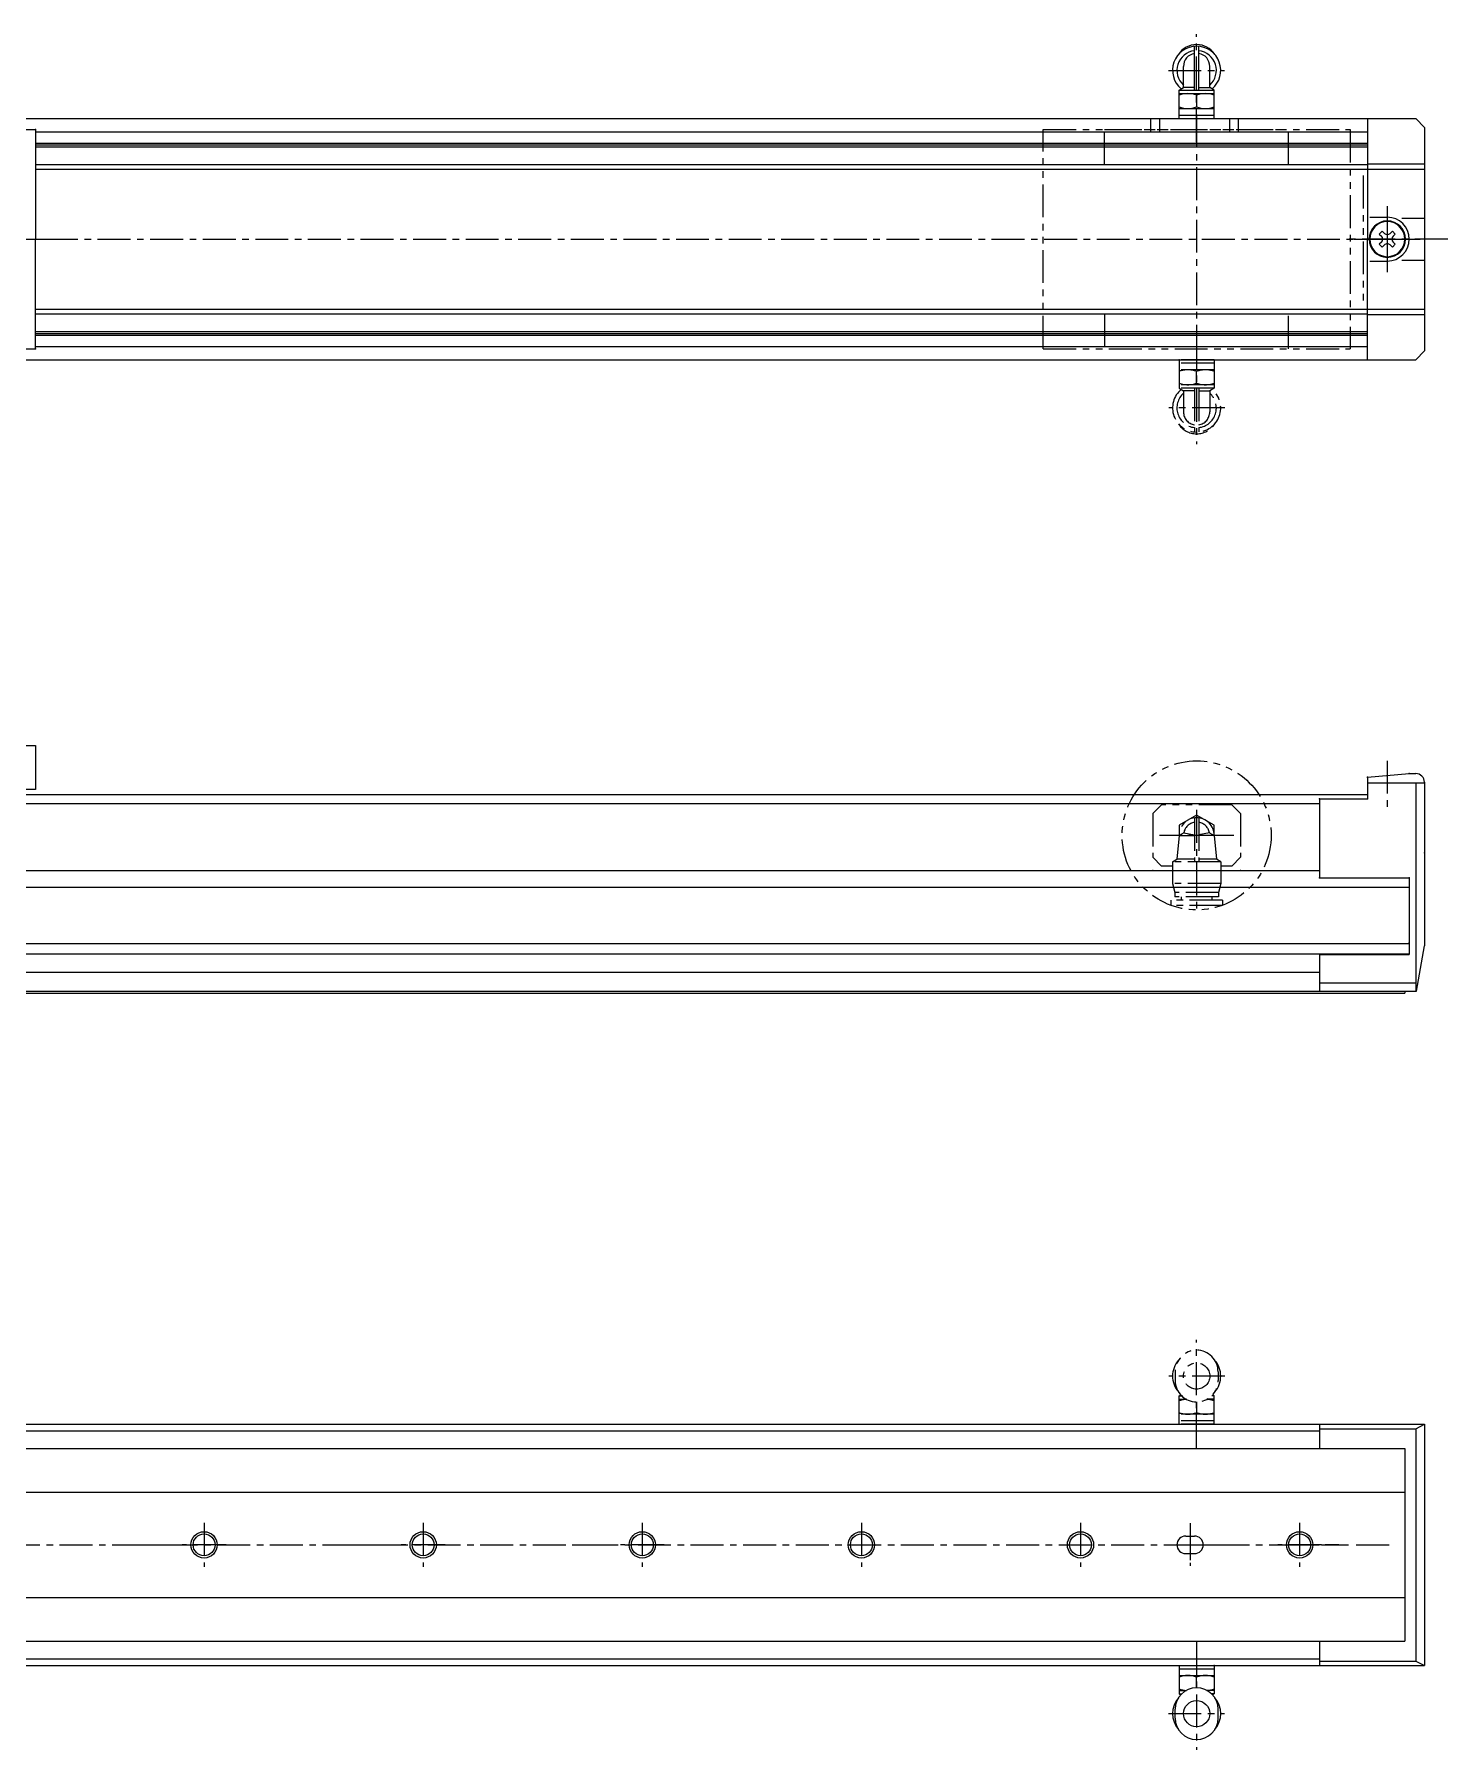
# Model space of a CAD drawing. Extents: x -737 to 14, y 122 to 519.
# Drawn here: x -308.3 to 14.3, y 127.2 to 518.5 of the extents above; entities that cross this region are included whole.
import ezdxf

# ---------------------------------------------------------------- set-up
doc = ezdxf.new("R2010")
doc.units = 0
for name, pattern in [('CENTER', [12, 7.5, -1.5, 1.5, -1.5]), ('CONTINOUS', [0]), ('PHANTOM', [15, 7.5, -1.5, 1.5, -1.5, 1.5, -1.5])]:
    doc.linetypes.add(name, pattern=pattern)
doc.layers.get('0').update_dxf_attribs({"linetype": 'CONTINUOUS'})
doc.layers.add('CENTER', color=1, linetype='CENTER')

msp = doc.modelspace()

# ---------------------------------------------------------------- linework, layer by layer
at = {"color": 7, "linetype": 'CONTINOUS'}
for p, q in [((-43.52, 505.79), (-43.52, 515.76)), ((-42.52, 505.79), (-42.52, 515.76)), ((-46.02, 506.36), (-46.02, 511.19)), ((-40.02, 506.36), (-40.02, 511.19)), ((-47.02, 505.79), (-46.02, 506.36)), ((-47.02, 499.29), (-47.02, 505.79)), ((-47.02, 505.79), (-39.02, 505.79)), ((-47.02, 504.99), (-39.02, 504.99)), ((-43.52, 506.36), (-46.02, 506.36)), ((-42.52, 506.36), (-40.02, 506.36)), ((-39.02, 505.79), (-40.02, 506.36)), ((-39.02, 499.29), (-39.02, 505.79)), ((-47.02, 501.59), (-39.02, 501.59)), ((-43.02, 504.63), (-43.02, 501.94)), ((-531.02, 499.29), (-4.02, 499.29)), ((-53.52, 499.29), (-53.52, 496.29)), ((-51.52, 499.29), (-51.52, 496.29)), ((-47.02, 500.09), (-39.02, 500.09)), ((-47.02, 499.29), (-39.02, 499.29)), ((-35.52, 499.29), (-35.52, 496.29)), ((-33.52, 499.29), (-33.52, 496.29)), ((-4.02, 499.29), (6.98, 499.29)), ((-4.02, 499.29), (-4.02, 471.79)), ((8.98, 497.29), (6.98, 499.29)), ((8.98, 497.29), (8.98, 446.29)), ((-321.52, 496.79), (-308.02, 496.79)), ((-308.02, 496.79), (-308.02, 471.79)), ((-308.02, 496.29), (-4.02, 496.29)), ((-308.02, 493.69), (-4.02, 493.69)), ((-308.02, 493.29), (-4.02, 493.29)), ((-308.02, 492.88), (-4.02, 492.88)), ((-308.02, 488.79), (-4.02, 488.79)), ((-308.02, 487.79), (-4.02, 487.79)), ((-4.02, 488.99), (8.98, 488.99)), ((-4.02, 487.79), (8.98, 487.79)), ((-3.51, 476.79), (0.48, 476.79)), ((-0.68, 473.6), (-1.33, 472.95)), ((-0.18, 473.1), (-0.68, 473.6)), ((1.64, 473.6), (1.15, 473.1)), ((2.29, 472.95), (1.64, 473.6)), ((3.8, 476.59), (8.98, 476.59)), ((-308.02, 446.79), (-308.02, 471.79)), ((-4.02, 444.29), (-4.02, 471.79)), ((-1.33, 472.95), (-0.83, 472.45)), ((-0.83, 471.12), (-1.33, 470.63)), ((-1.33, 470.63), (-0.68, 469.98)), ((-0.68, 469.98), (-0.18, 470.47)), ((1.15, 470.47), (1.64, 469.98)), ((1.64, 469.98), (2.29, 470.63)), ((1.8, 472.45), (2.29, 472.95)), ((2.29, 470.63), (1.8, 471.12)), ((-3.51, 466.79), (0.48, 466.79)), ((3.8, 466.98), (8.98, 466.98)), ((-308.02, 455.79), (-4.02, 455.79)), ((-308.02, 454.79), (-4.02, 454.79)), ((-4.02, 455.79), (8.98, 455.79)), ((-4.02, 454.59), (8.98, 454.59)), ((-308.02, 450.69), (-4.02, 450.69)), ((-308.02, 450.29), (-4.02, 450.29)), ((-321.52, 446.79), (-308.02, 446.79)), ((-308.02, 449.88), (-4.02, 449.88)), ((-308.02, 447.29), (-4.02, 447.29)), ((8.98, 446.29), (6.98, 444.29)), ((-531.02, 444.29), (-4.02, 444.29)), ((-4.02, 444.29), (6.98, 444.29)), ((-322.02, 356.29), (-308.02, 356.29)), ((-308.02, 356.29), (-308.02, 346.29)), ((-4.02, 349.06), (5.48, 349.89)), ((-4.02, 349.01), (-4.02, 344.09)), ((5.48, 349.89), (6.98, 349.89)), ((-534.9, 345.09), (-4.02, 345.09)), ((-308.02, 346.29), (-378.02, 346.29)), ((-4.02, 347.79), (8.98, 347.79)), ((6.98, 347.79), (6.98, 300.29)), ((8.98, 347.89), (8.98, 310.63)), ((-534.9, 343.09), (-15.02, 343.09)), ((-15.02, 344.09), (-4.02, 344.09)), ((-15.02, 344.09), (-15.02, 326.09)), ((-534.9, 327.79), (-15.02, 327.79)), ((-15.02, 326.09), (5.48, 326.09)), ((5.48, 326.09), (5.48, 311.29)), ((-554.82, 323.96), (5.48, 323.96)), ((-554.82, 311.12), (5.48, 311.12)), ((5.48, 311.29), (5.48, 308.59)), ((7.16, 300.29), (8.98, 310.63)), ((-554.82, 308.79), (5.48, 308.79)), ((-15.02, 308.59), (5.48, 308.59)), ((-15.02, 308.59), (-15.02, 300.29)), ((-534.9, 304.62), (-15.02, 304.62)), ((-15.02, 302.18), (6.98, 302.18)), ((-534.9, 300.29), (-15.02, 300.29)), ((-443.52, 299.79), (-257.93, 299.79)), ((-282.05, 299.79), (4.48, 299.79)), ((-15.02, 300.29), (7.16, 300.29)), ((4.48, 300.29), (4.48, 299.79)), ((4.48, 300.29), (6.16, 300.29)), ((-561.02, 201.46), (8.98, 201.46)), ((-536.02, 199.96), (-15.02, 199.96)), ((-15.02, 201.46), (-15.02, 195.96)), ((-15.02, 200.46), (6.98, 200.46)), ((6.98, 200.46), (8.98, 201.46)), ((6.98, 200.46), (6.98, 147.46)), ((8.98, 201.46), (8.98, 146.46)), ((-551.02, 195.96), (4.48, 195.96)), ((4.48, 195.96), (4.48, 151.96)), ((-551.02, 185.96), (4.48, 185.96)), ((-551.02, 161.96), (4.48, 161.96)), ((-551.02, 151.96), (4.48, 151.96)), ((-15.02, 151.96), (-15.02, 146.46)), ((-561.02, 146.46), (8.98, 146.46)), ((-536.02, 147.96), (-15.02, 147.96)), ((-47.02, 146.46), (-47.02, 139.96)), ((-47.02, 146.46), (-39.02, 146.46)), ((-47.02, 145.66), (-39.02, 145.66)), ((-39.02, 146.46), (-39.02, 139.96)), ((-15.02, 147.46), (6.98, 147.46)), ((6.98, 147.46), (8.98, 146.46)), ((-47.02, 144.16), (-39.02, 144.16)), ((-43.02, 141.36), (-43.02, 143.8)), ((-47.02, 140.76), (-45.37, 140.76)), ((-47.02, 139.96), (-46.65, 139.75)), ((-47.02, 139.96), (-46.45, 139.96)), ((-39.02, 140.76), (-40.67, 140.76)), ((-39.02, 139.96), (-39.59, 139.96)), ((-39.02, 139.96), (-39.39, 139.75)), ((-47.92, 134.46), (-47.92, 136.46)), ((-38.12, 134.46), (-38.12, 136.46))]:
    msp.add_line(p, q, dxfattribs=at)
at = {"color": 3, "linetype": 'PHANTOM'}
for p, q in [((-78.02, 496.79), (-8.02, 496.79)), ((-78.02, 446.79), (-78.02, 496.79)), ((-64.02, 488.81), (-64.02, 496.79)), ((-64.02, 496.79), (-22.02, 496.79)), ((-22.02, 488.79), (-22.02, 496.79)), ((-8.02, 496.79), (-8.02, 446.79)), ((-64.02, 488.79), (-22.02, 488.79)), ((-5.02, 486.28), (-5.02, 457.38)), ((-64.02, 454.79), (-22.02, 454.79)), ((-64.02, 454.77), (-64.02, 446.79)), ((-22.02, 446.79), (-22.02, 454.79)), ((-78.02, 446.79), (-8.02, 446.79)), ((-47.02, 444.29), (-47.02, 437.79)), ((-39.02, 444.29), (-47.02, 444.29)), ((-39.02, 443.49), (-47.02, 443.49)), ((-39.02, 444.29), (-39.02, 437.79)), ((-39.02, 441.99), (-47.02, 441.99)), ((-39.02, 438.59), (-47.02, 438.59)), ((-43.02, 438.94), (-43.02, 441.63)), ((-39.02, 437.79), (-47.02, 437.79)), ((-47.02, 437.79), (-46.02, 437.21)), ((-46.02, 437.21), (-46.02, 432.38)), ((-43.52, 437.21), (-46.02, 437.21)), ((-43.52, 437.79), (-43.52, 427.81)), ((-42.52, 437.79), (-42.52, 427.81)), ((-42.52, 437.21), (-40.02, 437.21)), ((-39.02, 437.79), (-40.02, 437.21)), ((-40.02, 437.21), (-40.02, 432.38)), ((-51.02, 342.79), (-53.02, 340.79)), ((-53.02, 340.79), (-53.02, 330.79)), ((-35.02, 342.79), (-51.02, 342.79)), ((-33.02, 340.79), (-35.02, 342.79)), ((-33.02, 340.79), (-33.02, 330.79)), ((-43.02, 340.41), (-47.02, 338.1)), ((-47.02, 338.1), (-47.02, 335.79)), ((-43.52, 339.76), (-43.52, 329.79)), ((-39.02, 338.1), (-43.02, 340.41)), ((-42.52, 339.76), (-42.52, 329.79)), ((-39.02, 335.79), (-39.02, 338.1)), ((-47.02, 335.79), (-47.52, 330.36)), ((-45.96, 336.4), (-47.02, 335.79)), ((-47.02, 335.79), (-43.52, 335.79)), ((-45.96, 336.4), (-43.52, 335.89)), ((-40.08, 336.4), (-42.52, 335.89)), ((-40.08, 336.4), (-39.02, 335.79)), ((-39.02, 335.79), (-38.52, 330.36)), ((-51.02, 328.79), (-53.02, 330.79)), ((-48.52, 328.79), (-51.02, 328.79)), ((-48.52, 329.79), (-47.52, 330.36)), ((-48.52, 329.79), (-48.52, 324.79)), ((-37.52, 329.79), (-48.52, 329.79)), ((-43.52, 330.36), (-47.52, 330.36)), ((-38.52, 330.36), (-42.52, 330.36)), ((-37.52, 329.79), (-38.52, 330.36)), ((-37.52, 329.79), (-37.52, 324.79)), ((-35.02, 328.79), (-37.52, 328.79)), ((-35.02, 328.79), (-33.02, 330.79)), ((-48.52, 324.79), (-48.02, 322.79)), ((-37.52, 324.79), (-48.52, 324.79)), ((-37.52, 324.79), (-38.02, 322.79)), ((-48.92, 320.99), (-48.92, 319.79)), ((-37.12, 320.99), (-48.92, 320.99)), ((-38.02, 322.79), (-48.02, 322.79)), ((-48.02, 322.79), (-48.02, 321.79)), ((-38.02, 321.79), (-48.02, 321.79)), ((-46.52, 321.79), (-46.52, 320.99)), ((-39.52, 321.79), (-39.52, 320.99)), ((-38.02, 322.79), (-38.02, 321.79)), ((-37.12, 320.99), (-37.12, 319.79)), ((-37.12, 319.79), (-48.92, 319.79)), ((-47.92, 213.46), (-47.92, 211.46)), ((-38.12, 213.46), (-38.12, 211.46)), ((-47.02, 207.96), (-46.65, 208.17)), ((-47.02, 207.96), (-46.45, 207.96)), ((-47.02, 201.46), (-47.02, 207.96)), ((-39.02, 207.96), (-39.59, 207.96)), ((-39.02, 207.96), (-39.39, 208.17)), ((-39.02, 201.46), (-39.02, 207.96)), ((-47.02, 207.16), (-45.37, 207.16)), ((-39.02, 203.76), (-47.02, 203.76)), ((-43.02, 206.56), (-43.02, 204.12)), ((-39.02, 207.16), (-40.67, 207.16)), ((-39.02, 202.26), (-47.02, 202.26)), ((-39.02, 201.46), (-47.02, 201.46))]:
    msp.add_line(p, q, dxfattribs=at)
at = {"color": 7, "linetype": 'CENTER'}
for p, q in [((-44.52, 178.87), (-44.52, 169.15)), ((-44.52, 177.45), (-44.52, 170.46))]:
    msp.add_line(p, q, dxfattribs=at)
at = {"color": 7, "linetype": 'CONTINUOUS'}
for p, q in [((-45.52, 175.96), (-43.52, 175.96)), ((-45.52, 171.96), (-43.52, 171.96))]:
    msp.add_line(p, q, dxfattribs=at)
at = {"color": 3, "linetype": 'PHANTOM'}
for centre, radius in [((-43.02, 335.79), 17), ((-43.02, 212.46), 3)]:
    msp.add_circle(centre, radius, dxfattribs=at)
at = {"color": 7, "linetype": 'CONTINOUS'}
for centre, radius in [((-269.52, 173.96), 3), ((-269.52, 173.96), 2.5), ((-219.52, 173.96), 3), ((-219.52, 173.96), 2.5), ((-169.52, 173.96), 3), ((-169.52, 173.96), 2.5), ((-119.52, 173.96), 3), ((-119.52, 173.96), 2.5), ((-69.52, 173.96), 3), ((-69.52, 173.96), 2.5), ((-19.52, 173.96), 3), ((-19.52, 173.96), 2.5), ((-43.02, 135.46), 3)]:
    msp.add_circle(centre, radius, dxfattribs=at)
for centre, radius, start, end in [((-43.02, 510.29), 5.5, 309.8225, 230.1775), ((-43.02, 510.29), 4.5, 96.3794, 228.1897), ((-43.02, 511.29), 4.9, 32.3231, 147.6768), ((-43.02, 511.19), 3, 99.5941, 180), ((-43.02, 510.29), 4.5, 311.8103, 83.6206), ((-43.02, 511.19), 3, 0, 80.4059), ((-45.02, 499.21), 5.78, 69.7438, 110.2561), ((-41.02, 499.21), 5.78, 69.7439, 110.2561), ((-45.02, 507.36), 5.78, 249.7439, 290.2561), ((-41.02, 507.36), 5.78, 249.7439, 290.2561), ((0.48, 471.79), 4.15, 0, 359.9997), ((0.48, 471.79), 4, 0, 359.9997), ((0.48, 471.79), 5, 270, 90), ((-1.5, 471.79), 0.94, 315, 45), ((0.48, 473.77), 0.94, 225.0001, 315), ((0.48, 469.81), 0.94, 45, 135.0001), ((2.46, 471.79), 0.94, 135.0001, 225.0001), ((6.98, 347.89), 2, 0, 90), ((-43.02, 136.46), 4.9, 0, 180), ((-45.02, 138.39), 5.78, 69.7439, 110.2561), ((-45.02, 146.54), 5.78, 249.7439, 266.706), ((-41.02, 138.39), 5.78, 69.7439, 110.2561), ((-41.02, 146.54), 5.78, 273.2941, 290.2561), ((-43.02, 135.46), 5.5, 138.8389, 221.1611), ((-43.02, 135.46), 5.5, 318.839, 41.1612), ((-43.02, 134.46), 4.9, 180, 0)]:
    msp.add_arc(centre, radius, start, end, dxfattribs=at)
at = {"color": 3, "linetype": 'PHANTOM'}
for centre, radius, start, end in [((-45.02, 436.21), 5.78, 69.7439, 110.2561), ((-45.02, 444.36), 5.78, 249.7439, 290.2561), ((-41.02, 436.21), 5.78, 69.7439, 110.2561), ((-41.02, 444.36), 5.78, 249.7438, 290.2561), ((-43.02, 433.29), 5.5, 129.8225, 50.1775), ((-43.02, 433.29), 4.5, 131.8103, 263.6206), ((-43.02, 433.29), 4.5, 276.3794, 48.1897), ((-43.02, 432.38), 3, 180, 260.4059), ((-43.02, 432.38), 3, 279.5941, 0), ((-43.02, 432.29), 4.9, 212.3231, 327.6768), ((-43.02, 335.79), 4, 0.0002, 180.0001), ((-43.02, 335.79), 3, 99.594, 168.1896), ((-43.02, 335.79), 3, 11.8104, 80.406), ((-43.02, 212.46), 5.5, 138.839, 221.1612), ((-43.02, 213.46), 4.9, 0, 180), ((-43.02, 212.46), 5.5, 318.8389, 41.1611), ((-43.02, 211.46), 4.9, 180.0001, 0), ((-45.02, 201.39), 5.78, 93.2941, 110.2561), ((-45.02, 209.54), 5.78, 249.7439, 290.2561), ((-41.02, 209.54), 5.78, 249.7439, 290.2561), ((-41.02, 201.39), 5.78, 69.7439, 86.706)]:
    msp.add_arc(centre, radius, start, end, dxfattribs=at)
at = {"color": 7, "linetype": 'CONTINUOUS'}
for centre, start, end in [((-45.52, 173.96), 90, 270), ((-43.52, 173.96), 270, 90)]:
    msp.add_arc(centre, 2, start, end, dxfattribs=at)
at = {"color": 7, "linetype": 'CONTINOUS'}
for p in [(-43.02, 499.29), (-43.02, 499.29), (-43.02, 499.29), (-39.02, 499.29), (-308.02, 496.79), (-308.02, 471.79), (-43.02, 471.79), (-4.02, 471.79), (0.48, 471.79), (0.48, 471.79), (8.98, 471.79), (-308.02, 446.79), (-47.02, 444.29), (-43.02, 444.29), (-43.02, 444.29), (-43.02, 444.29), (-43.02, 444.29), (-4.02, 444.29), (-4.02, 349.06), (-4.02, 349.01), (5.48, 349.89), (-15.02, 344.09), (-4.02, 344.09), (-43.02, 335.79), (-43.02, 335.79), (-43.02, 335.79), (-43.02, 335.79), (8.98, 331.79), (-53.02, 327.79), (-33.02, 327.79), (-15.02, 326.09), (5.48, 326.09), (-43.02, 319.79), (5.48, 311.29), (-47.02, 201.46), (-43.02, 201.46), (-43.02, 201.46), (-43.02, 201.46), (-43.02, 146.46), (-43.02, 146.46), (-43.02, 146.46), (-43.02, 146.46), (-39.02, 146.46)]:
    msp.add_point(p, dxfattribs=at)
at = {"layer": 'CENTER', "color": 1, "linetype": 'CENTER'}
for p, q in [((-43.02, 493.93), (-43.02, 518.51)), ((-49.47, 510.29), (-36.69, 510.29)), ((-43.02, 500.21), (-43.02, 444.45)), ((0.48, 479.33), (0.48, 464.25)), ((0.48, 479.33), (0.48, 464.25)), ((0.48, 477.79), (0.48, 465.79)), ((0.48, 476.79), (0.48, 466.79)), ((-605.81, 471.79), (2.75, 471.79)), ((-391.17, 471.79), (-300.85, 471.79)), ((-379.57, 471.79), (-300.85, 471.79)), ((14.27, 471.79), (-8.86, 471.79)), ((-7.06, 471.79), (8.02, 471.79)), ((-7.06, 471.79), (8.02, 471.79)), ((-5.52, 471.79), (6.48, 471.79)), ((-43.02, 449.65), (-43.02, 425.06)), ((-36.56, 433.29), (-49.35, 433.29)), ((0.48, 352.83), (0.48, 341.17)), ((-43.02, 341.61), (-43.02, 317.8)), ((-34.52, 335.79), (-51.52, 335.79)), ((-37.35, 335.79), (-48.11, 335.79)), ((-43.02, 196.1), (-43.02, 220.69)), ((-36.56, 212.46), (-49.35, 212.46)), ((-269.52, 178.96), (-269.52, 168.96)), ((-219.52, 178.96), (-219.52, 168.96)), ((-169.52, 178.96), (-169.52, 168.96)), ((-119.52, 178.96), (-119.52, 168.96)), ((-69.52, 178.96), (-69.52, 168.96)), ((-19.52, 178.96), (-19.52, 168.96)), ((-578.49, 173.96), (-8.33, 173.96)), ((-285.08, 173.96), (-276.2, 173.96)), ((-285.08, 173.96), (-276.2, 173.96)), ((-264.52, 173.96), (-274.52, 173.96)), ((-235.08, 173.96), (-226.2, 173.96)), ((-235.08, 173.96), (-226.2, 173.96)), ((-214.52, 173.96), (-224.52, 173.96)), ((-185.08, 173.96), (-176.2, 173.96)), ((-185.08, 173.96), (-176.2, 173.96)), ((-164.52, 173.96), (-174.52, 173.96)), ((-45.08, 173.96), (-36.2, 173.96)), ((-45.08, 173.96), (-36.2, 173.96)), ((-14.52, 173.96), (-24.52, 173.96)), ((-22.58, 173.96), (-13.7, 173.96)), ((-22.58, 173.96), (-13.7, 173.96)), ((-10.58, 173.96), (-13.7, 173.96)), ((-10.58, 173.96), (-13.7, 173.96)), ((-10.58, 173.96), (-13.7, 173.96)), ((-10.58, 173.96), (-13.7, 173.96)), ((-6.58, 173.96), (2.3, 173.96)), ((-6.58, 173.96), (2.3, 173.96)), ((-43.02, 151.82), (-43.02, 127.24)), ((-49.47, 135.46), (-36.69, 135.46))]:
    msp.add_line(p, q, dxfattribs=at)

doc.saveas('drawing.dxf')
